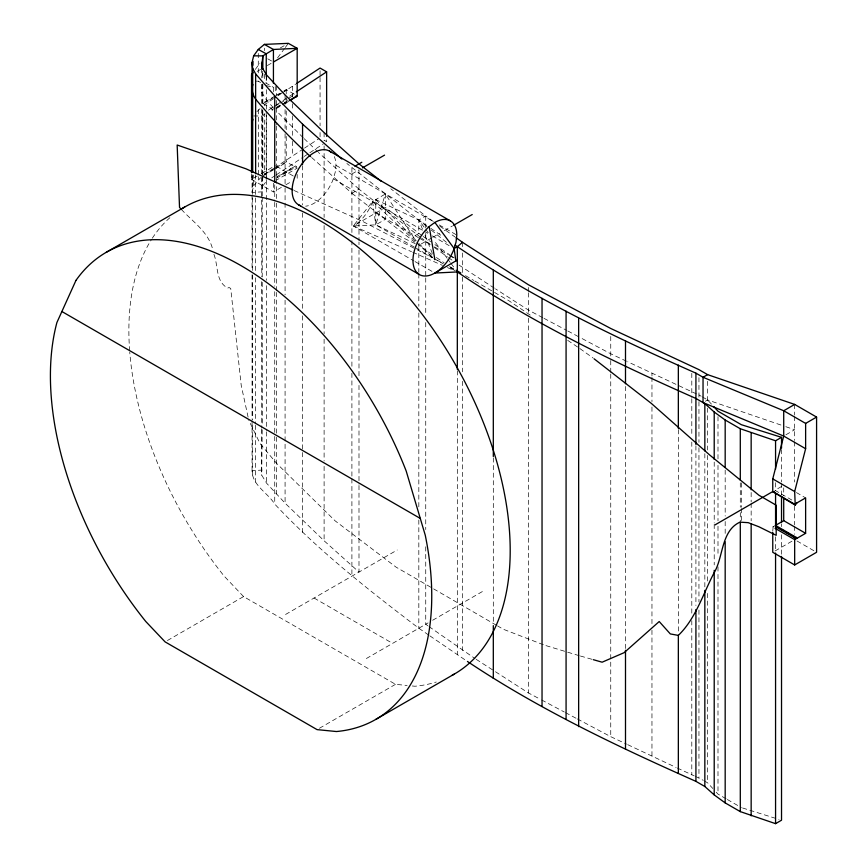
<?xml version="1.0" encoding="UTF-8"?>
<svg xmlns="http://www.w3.org/2000/svg" width="867" height="867" viewBox="0 0 867 867"><rect width="100%" height="100%" fill="white"/><g stroke="black" fill="none" stroke-linecap="round" stroke-linejoin="round"><path stroke-width="0.65" stroke-dasharray="4.33 3.25" d="M414.209 247.052L375.769 224.846L375.769 199.594L385.371 194.013L415.965 240.972M425.74 233.375L425.74 276.54M425.74 228.043L425.74 216.056L390.779 188.735M262.473 84.793L261.693 92.238L266.613 100.344L272.953 107.205M262.842 176.467L262.224 191.845L252.059 192.431L252.059 173.628M358.992 485.487L358.992 572.079L324.106 540.78L285.08 503.174L266.613 483.233L261.693 475.127L262.224 426.846M334.294 156.602A30.995 17.893 -60 0 1 335.962 165.326L335.215 172.305L333.026 179.664A30.995 17.893 -60 0 1 305.661 206.194M252.059 192.431L253.652 185.809L253.652 175.058M426.51 225.355L418.804 220.034L375.769 199.594L372.582 201.426L372.311 202.347A30.995 17.893 -60 0 1 353.324 225.962L413.906 260.934M415.239 243.649L375.769 224.846L385.371 194.013L385.371 219.318L375.769 224.846L353.324 225.962L372.582 201.426L434.876 259.656M772.757 530.983L773.299 525.402M276.27 178.309L296.633 166.551L295.539 165.922L276.898 177.323M255.299 69.458L259.84 63.204M277.581 57.851L284.506 48.53M285.276 47.49L288.353 43.35M256.892 111.702L262.593 106.197M253.652 185.809L260.555 177.724M262.842 185.863L266.202 181.496L266.202 177.464M273.495 98.686L264.63 104.517L264.63 107.205M277.928 95.771L281.255 93.582M282.36 92.845L295.669 84.099M268.445 110.174L275.153 105.752M276.28 105.015L281.873 101.331M282.989 100.594L288.581 96.909M289.708 96.172L296.416 91.75M273.495 168.534L264.63 174.365L264.63 113.924M274.601 167.797L303.428 148.842M304.534 148.105L318.948 138.622M271.805 177.811L275.153 175.6M276.28 174.863L303.136 157.165M304.252 156.428L308.728 153.481M309.844 152.744L323.272 143.9M257.174 71.408L260.566 69.458M267.35 65.534L271.88 62.923M274.915 96.085L262.473 103.271L271.241 108.332L272.877 110.553M276.042 95.435L282.837 91.523M283.964 90.862L286.229 89.561L294.997 94.622L288.202 98.535M263.08 103.628L273.257 97.743M277.787 95.132L283.444 91.869M284.571 91.219L286.836 89.908M271.241 108.332L273.495 107.031M274.633 106.381L279.152 103.769M280.29 103.108L287.075 99.196M271.783 109.914L275.175 107.963M276.313 107.302L283.097 103.39M284.224 102.729L288.754 100.117M276.822 107.638L281.352 105.026M282.479 104.376L288.137 101.114M276.27 108.592L284.192 104.018M285.33 103.368L288.722 101.406M251.517 173.953L251.517 179.317L257.174 176.055M261.693 173.443L275.272 165.608M264.738 174.224L274.915 168.339M276.042 167.689L286.229 161.804L297.186 168.133L276.822 179.892M263.08 175.871L273.257 169.997M274.395 169.347L286.836 162.162M276.313 177.02L295.539 165.922M251.517 179.317L273.43 191.975L281.352 187.402M285.872 184.79L291.529 181.528M351.904 173.974L358.992 169.889L358.992 240.603M311.621 157.491L351.904 193.287L358.992 189.19L420.441 237.222M422.045 235.716L385.371 207.441L353.324 225.962L411.511 251.69M415.044 235.661L418.815 233.483L418.804 220.034L346.876 163.505M431.549 238.013L418.826 245.35L418.826 272.411M432.709 237.341L439.688 233.31M444.327 230.633L452.466 225.929M167.429 640.518L243.551 596.572L395.525 684.323L407.132 685.472M285.568 614.465L397.227 550.003M705.326 401.258L707.602 399.947L781.871 425.35M366.373 658.519L428.038 622.918M432.655 620.252L483.331 591.001M785.903 434.79L794.671 429.729L783.15 425.795M319.414 728.269L395.525 684.323M781.525 486.495L774.946 490.288L793.403 500.942M772.757 526.984L774.946 525.716M775.065 550.957L792.362 540.965M280.366 47.88L284.929 45.29M428.721 635.077L418.826 628.239C368.302 589.885 318.222 550.458 274.731 504.074C267.86 492.857 252.048 485.217 252.059 470.651L262.224 470.066M256.274 81.162L258.908 81.173M253.652 115.961L262.842 116.015L266.202 111.648L266.202 176.12M412.291 685.981L414.87 686.241A269.648 155.681 60 0 0 436.253 682.015M266.256 85.66L273.43 87.329L273.43 92.574M579.123 655.658L544.584 645.2M580.413 656.016L593.266 659.668M742.607 807.979L779.01 819.423M543.327 644.712L503.293 629.247L497.55 625.898M696.569 393.965L627.686 361.767M677.311 768.043L694.185 775.857M695.377 776.355L703.278 780.333M412.746 252.232L442.463 265.378M447.415 267.567L454.839 270.851M294.108 190.512L363.24 221.714L432.33 257.727M626.505 361.214L610.747 353.79L579.752 337.328M577.368 718.949L610.747 736.668L626.505 744.092M627.719 744.666L676.108 767.468M437.098 260.208L443.048 263.319M450.201 267.047L453.777 268.9M542.807 317.712L528.502 310.115L495.512 288.884M543.999 318.341L566.65 330.37M567.842 330.999L578.56 336.699M495.512 671.762L528.502 692.993L540.423 699.322M541.615 699.962L564.265 711.98M565.457 712.62L576.187 718.309M258.279 81.27L260.555 82.528M267.784 58.848L272.303 61.394M265.519 82.885L273.43 87.329M324.442 140.421L326.631 141.689L326.631 137.658M335.962 165.326L432.156 220.857M439.201 224.921L456.79 235.076M333.296 178.754L427.68 233.245M432.275 235.9L450.677 246.521M698.954 394.951L701.11 396.197M702.194 396.826L707.602 399.947L711.937 404.64M375.769 212.979L418.479 237.645M419.617 238.306L429.902 244.245M434.475 246.889L448.185 254.8M449.323 255.462L453.896 258.106M276.421 166.269L293.729 176.261M465.492 275.673L473.685 280.409M474.867 281.081L508.842 300.697L531.048 315.664M415.38 247.724L432.85 257.813M434.02 258.485L443.34 263.871M450.331 267.903L454.991 270.602M415.076 261.606L434.876 273.04M796.405 492.554L805.627 497.886M796.979 540.965L814.276 550.957M704.362 780.95L707.602 782.825L712.804 788.471M716.261 792.221L717.995 794.107L726.167 798.821M727.337 799.493L741.35 807.589M314.049 598.024L392.599 643.379M496.401 625.237L395.991 567.083L335.117 520.839L276.638 463.401L260.057 443.579L248.786 420.332M494.374 288.147L458.199 264.554M428.981 626.57L475.04 658.584M476.178 659.321L494.374 671.036M429.826 635.836L466.316 660.719M567.701 340.352L578.809 347.84M579.925 348.588L592.995 357.952M430.91 228.389L443.015 236.756M423.118 236.453L430.639 241.655M434.941 244.624L449.875 254.941M450.938 255.678L454.124 257.878M432.026 254.475L418.826 245.35L416.68 242.066M436.426 257.51L444.121 262.831M449.615 266.624L455.121 270.428M433.316 221.464L425.74 216.056L418.804 220.034L423.074 230.589M439.807 226.103L454.947 236.929M430.065 244.461L421.503 238.057M434.4 247.55L447.383 256.827M448.456 257.597L452.791 260.696M427.908 625.79L425.74 624.251L425.74 545.777M351.904 193.287L414.643 242.099M427.117 226.731L418.804 220.034L428.233 232.746M431.278 230.08L448.933 244.321M358.992 189.19L318.395 152.397M303.168 137.723L276.584 111.117M304.122 138.633L317.452 151.476M375.769 199.594L417.97 242.467M418.902 243.421L433.933 258.691M243.551 596.572L224.206 576.154A269.648 155.681 60 0 1 129.757 352.186M181.355 209.391C192.582 221.584 207.56 231.283 212.361 248.103M447.101 258.182L433.738 240.17M447.881 259.244L450.244 262.419M451.024 263.47L454.958 268.77M425.047 235.434L432.416 253.597M213.932 254.356C218.376 265.519 215.352 281.612 227.761 288.082L229.04 287.486L230.73 288.462L241.232 385.468L248.515 419.043M372.582 201.426L375.769 224.846M794.671 404.423L794.671 415.087M794.671 416.42L794.671 440.458M794.671 441.802L794.671 482.009M794.671 506.133L794.671 524.893M794.671 526.236L794.671 534.278M783.714 487.861L783.714 495.751M781.525 449.507L781.525 481.976M781.525 483.331L781.525 495.501M781.525 523.917L781.525 526.616M781.525 534.733L781.525 556.386M775.564 482.713L775.564 490.83M775.564 536.825L775.564 551.705M751.158 492.478L751.158 501.95M751.158 503.304L751.158 520.894M741.35 482.876L741.35 507.228M741.35 508.582L741.35 520.764M740.299 482.854L740.299 507.217M740.299 512.625L740.299 520.742M725.18 470.077L725.18 516.071M725.18 521.479L725.18 535.015M717.995 416.637L717.995 459.933M717.995 465.341L717.995 520.807M717.995 526.226L717.995 555.985M717.995 566.812L717.995 794.107M714.213 462.068L714.213 522.953M714.213 524.307L714.213 564.894M707.602 381.296L707.602 402.646M707.602 408.064L707.602 450.006M707.602 455.413L707.602 582.591M707.602 593.418L707.602 782.825M704.838 453.669L704.838 588.964M698.954 377.633L698.954 400.359M698.954 401.714L698.954 442.3M698.954 447.719L698.954 601.947M698.954 610.075L698.954 777.84M695.919 445.822L695.919 605.469M691.801 373.341L691.801 397.4M691.801 398.755L691.801 436.632M691.801 442.04L691.801 613.869M691.801 620.631L691.801 774.87M678.341 429.631L678.341 632.574M651.962 373.211L651.962 375.91M651.962 377.264L651.962 401.616M651.962 407.035L651.962 624.858M651.962 630.266L651.962 756.089M625.497 386.444L625.497 648.917M610.747 336.472L610.747 359.198M610.747 360.553L610.747 372.734M610.747 374.078L610.747 736.668M528.502 287.476L528.502 291.464M528.502 292.797L528.502 312.824M528.502 318.232L528.502 692.993M493.312 457.863L493.312 624.273M462.523 242.337L462.523 247.669M462.523 253.001L462.523 275.771M462.523 277.115L462.523 371.824M462.523 381.296L462.523 650.532M457.321 370.708L457.321 654.823M425.74 277.895L425.74 315.772M425.74 322.546L425.74 529.542M418.826 273.766L418.826 306.235M418.826 312.998L418.826 507.824M418.826 520.005L418.826 628.239M358.992 241.958L358.992 244.667M358.992 250.075L358.992 378.608M358.992 385.371L358.992 484.133M351.904 167.981L351.904 232.519M351.904 240.636L351.904 367.814M351.904 373.222L351.904 477.403M351.904 478.757L351.904 576.165M324.106 132.597L324.106 140.584M324.106 145.916L324.106 217.433M324.106 225.55L324.106 333.784M324.106 339.192L324.106 460.962M324.106 466.37L324.106 540.78M320.064 70.736L320.064 76.112M320.064 77.456L320.064 125.813M320.064 132.521L320.064 137.896M302.561 165.673L302.561 204.905M302.561 213.022L302.561 310.44M302.561 315.848L302.561 451.143M302.561 452.498L302.561 532.316M297.186 174.462L297.186 178.255M292.342 86.288L292.342 97.028M292.342 103.747L292.342 110.467M292.342 115.831L292.342 135.978M292.342 141.354L292.342 156.136M286.229 89.561L286.229 97.592M286.229 98.925L286.229 105.611M286.229 110.965L286.229 129.703M286.229 136.39L286.229 161.804M285.08 94.98L285.08 104.3M285.08 109.632L285.08 128.403M285.08 133.821L285.08 186.578M285.08 187.933L285.08 294.813M285.08 300.231L285.08 503.174M276.584 85.811L276.584 95.132M276.584 100.464L276.584 124.642M276.584 125.997L276.584 201.762M276.584 203.116L276.584 291.052M276.584 292.407L276.584 435.819M276.584 437.174L276.584 493.995M275.272 86.451L275.272 93.159M274.731 184.779L274.731 201.014M274.731 202.369L274.731 286.251M274.731 291.67L274.731 435.071M274.731 436.426L274.731 504.074M273.43 183.121L273.43 191.975M266.613 75.039L266.613 83.037M266.613 89.691L266.613 109.816M266.613 115.235L266.613 178.819M266.613 180.173L266.613 280.29M266.613 285.698L266.613 430.465M266.613 431.82L266.613 483.233M266.256 76.372L266.256 83.004M264.392 48.162L264.392 50.665M264.392 74.259L264.392 80.913M262.842 73.207L262.842 78.539M262.842 83.882L262.842 103.964M262.842 110.662L262.842 175.123M262.473 109.968L262.473 175.524M262.224 71.202L262.224 77.857M262.224 84.522L262.224 103.292M262.224 110.001L262.224 175.752M262.224 177.085L262.224 195.899M262.224 197.253L262.224 276.931M262.224 282.339L262.224 425.502M261.693 68.265L261.791 77.922M261.693 84.251L261.791 103.422M261.791 108.83L261.791 176.478M261.693 177.475L261.791 276.595M261.693 281.656L261.791 428.125M261.693 429.122L261.693 475.127M258.518 109.567L258.518 175.383M258.518 176.727L258.518 179.415M258.279 53.418L258.279 73.316M255.635 174.95L255.635 196.603M255.635 197.958L255.635 272.368M255.635 277.776L255.635 423.898M255.635 425.253L255.635 482.074M253.652 61.167L253.652 66.488M252.687 174.852L252.687 196.506M252.687 197.86L252.687 273.625M252.687 274.98L252.687 419.736M252.687 425.155L252.687 476.568M252.059 195.129L252.059 269.409M252.059 274.817L252.059 419.325M252.059 420.679L252.059 470.651M129.66 350.875A269.648 155.681 60 0 1 151.66 239.227M152.332 238.187A269.648 155.681 60 0 1 170.766 216.934"/><path stroke-width="1.3" d="M772.757 532.316L772.757 552.29L794.671 564.948L816.584 552.29L816.584 417.081L794.671 404.423L707.602 374.642L698.954 369.645L610.747 328.485L528.502 284.81L462.523 242.337L457.321 246.64L457.321 369.353M252.059 172.284L252.059 62.457L253.652 55.835L258.279 49.441L264.392 44.39L288.353 43.35L297.186 48.314L297.186 95.89L289.849 100.756M252.85 84.457C251.062 89.485 252.698 94.936 255.635 99.185C272.726 119.451 290.835 138.937 310.614 156.591M252.059 122.583L252.85 119.278M796.86 502.947L795.223 505.158L772.757 491.556L772.757 478.898L783.714 436.058L783.714 410.752L794.671 404.423M795.223 505.158L794.671 491.556L805.627 448.716L805.627 423.41L783.714 410.752L703.039 377.275L695.919 373.157C613.543 336.71 531.948 297.489 457.321 246.64L455.121 245.123M796.86 538.374L796.318 537.421L794.671 539.632L794.671 564.948M253.023 72.59L251.517 74.681L251.517 172.609M593.266 659.668L602.132 662.193L624.121 652.678L659.213 621.531L670.321 633.929L678.341 635.392C695.54 618.854 702.899 594.383 713.693 573.542C723.566 557.763 720.737 530.864 739.974 522.151L748.21 522.66L758.961 526.789L776.182 535.329L776.182 505.201L758.961 495.263L709.553 454.893L651.301 403.383L594.058 358.775M429.208 226.569L434.876 222.429A30.995 17.893 -60 0 1 456.79 235.076L456.042 242.066L453.853 249.425A30.995 17.893 -60 0 1 417.493 273.181A30.995 17.893 -60 0 1 429.208 226.569L434.876 259.656M296.774 83.373L320.064 68.049L326.631 71.842L326.631 136.314M296.416 91.75L326.631 71.842M781.525 448.152L781.525 437.326L775.564 440.772L740.299 428.742L725.18 420.018L714.213 412.009L704.838 403.61L695.919 398.462C613.543 362.016 531.948 322.795 457.321 271.945L434.876 273.04L455.825 260.945L454.135 248.515L457.321 246.64M273.43 62.023L297.186 48.314L273.43 49.473L262.842 55.889L253.652 55.835M289.264 100.453L297.186 95.89M106.262 252.308L184.714 207.007M354.939 166.226L361.821 162.259M362.482 167.873L384.558 155.128M453.625 225.268L472.222 214.528M455.825 260.945L457.321 260.078M707.602 374.642L703.039 377.275L703.039 402.581L783.714 436.058L805.627 448.716M805.627 423.41L816.584 417.081M375.899 719.35L454.362 674.049M714.917 524.947L772.757 491.556L794.671 504.204L805.627 497.886L805.627 533.313L794.671 539.632L775.065 528.317M773.299 492.499L774.394 491.871M776.041 525.088L783.714 520.655L805.627 533.313M467.443 661.456C539.144 709.401 617.293 746.379 695.919 781.351L704.838 786.499L714.213 794.898L725.18 802.896L740.299 811.62L775.564 823.65L781.525 820.204L781.525 556.386M781.525 437.326L741.35 424.7L717.995 411.218L713.671 406.525M292.873 189.96L245.957 168.794L177.161 145.017L179.523 207.408L181.355 209.391M258.279 49.441L266.256 53.83L266.256 76.372M264.392 44.39L273.43 49.473L273.43 83.34M295.539 96.204L296.633 96.833M329.547 151.129L450.374 220.89M456.118 270.255L460.8 272.964M298.551 204.818L419.379 274.579M772.757 478.898L794.671 491.556M775.553 525.435L796.318 537.421M781.871 529.715L784.169 531.048M786.477 532.381L788.786 533.714M792.254 535.708L794.551 537.041M775.607 526.735L795.223 538.06M61.882 311.513L420.267 518.423M456.031 237.699L462.523 242.337M381.242 181.279L358.992 163.885L324.106 132.597L285.08 94.98L266.613 75.039L261.693 66.932L262.842 55.889L262.842 69.208M252.059 62.457L252.687 68.374L255.635 73.879L274.731 95.89L302.561 124.133L341.836 159.029M434.876 222.429L454.135 248.515M783.714 498.384L783.714 520.655M781.525 496.856L781.525 522.563M775.564 440.772L775.564 469.177M775.564 493.529L775.564 525.998M775.564 553.059L775.564 823.65M751.158 432.947L751.158 489.779M751.158 523.603L751.158 815.836M740.299 428.742L740.299 480.155M740.299 522.097L740.299 811.62M725.18 420.018L725.18 467.367M725.18 541.777L725.18 802.896M714.213 412.009L714.213 459.369M714.213 570.302L714.213 794.898M704.838 403.61L704.838 450.97M704.838 590.319L704.838 786.499M695.919 373.157L695.919 444.468M695.919 609.523L695.919 781.351M678.341 365.094L678.341 428.287M678.341 635.283L678.341 773.277M625.497 340.85L625.497 383.745M625.497 650.272L625.497 749.034M578.647 318.438L578.647 726.622M566.075 311.177L566.075 719.361M542.038 298.335L542.038 706.518M493.312 270.201L493.312 456.508M493.312 625.627L493.312 678.384M302.561 124.133L302.561 164.318M274.731 95.89L274.731 182.081M262.224 61.882L262.224 68.536M261.791 65.935L261.791 68.601M255.635 73.879L255.635 173.606M252.687 68.374L252.687 172.154M300.708 205.75A30.995 17.893 -60 0 1 298.551 169.022A30.995 17.893 -60 0 1 331.432 152.527M181.376 209.045A269.648 155.681 60 0 1 453.788 361.712A269.648 155.681 60 0 1 452.086 675.317M75.96 280.409L56.908 322.513A269.648 155.681 60 0 0 145.743 621.455L165.088 641.873L317.073 729.624L336.418 731.531A269.648 155.681 60 0 0 425.253 535.177L406.2 471.074A269.648 155.681 60 0 0 75.96 280.409"/></g></svg>
